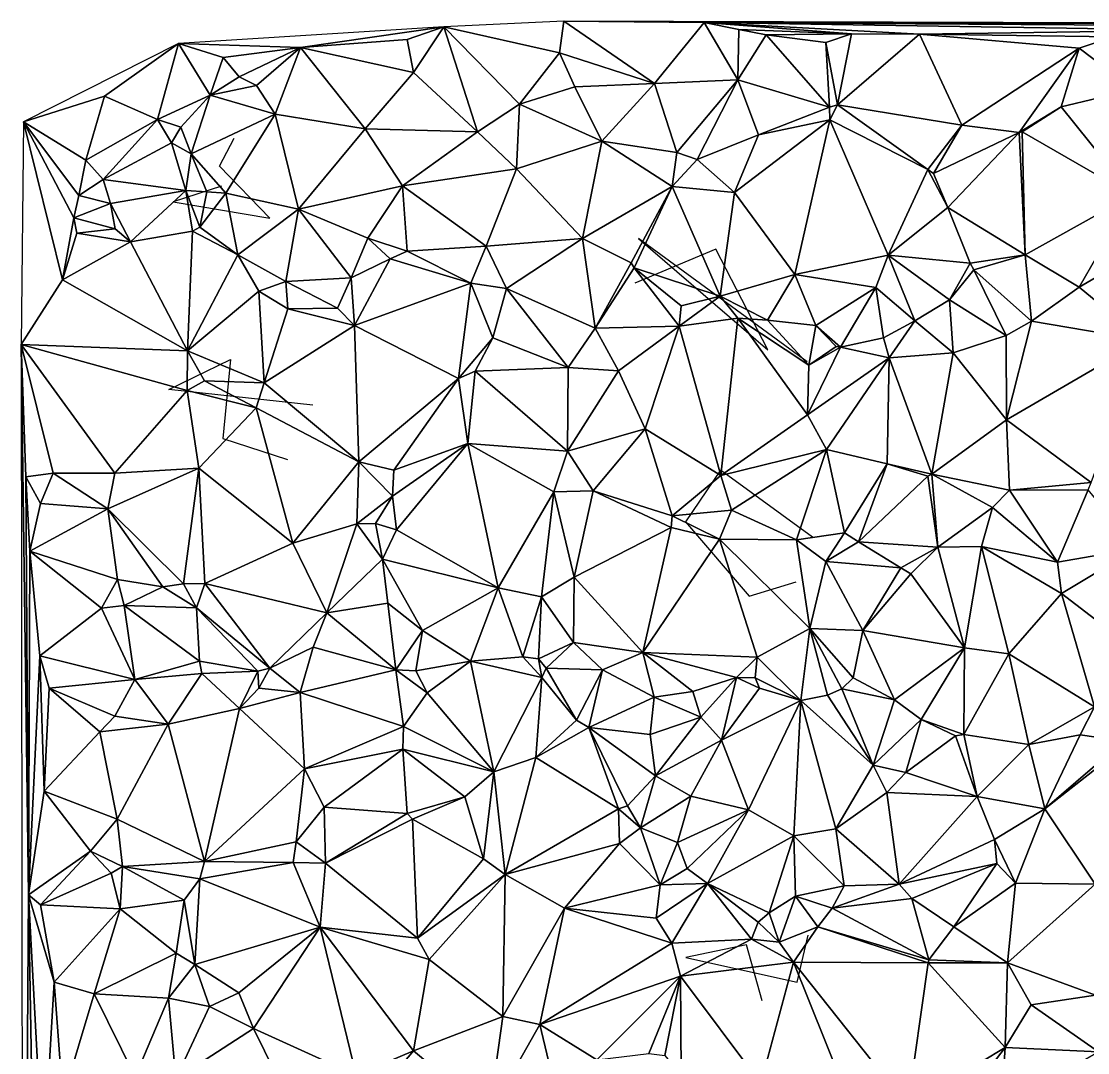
# Model space of a CAD drawing. Header units: metres. Extents: x -15.1 to 15.8, y -15 to 15.
# Drawn here: x -14.97 to -3.35, y 3.74 to 14.99 of the extents above; entities that cross this region are included whole.
import ezdxf

# ---------------------------------------------------------------- set-up
doc = ezdxf.new("R2010")
doc.units = ezdxf.units.M
doc.layers.add('CRACKS', color=1, linetype='Continuous')
doc.layers.add('STREET_MESH', color=7, linetype='Continuous')

msp = doc.modelspace()

# ---------------------------------------------------------------- linework, layer by layer
at = {"layer": 'CRACKS'}
for points in [[(-12.79, 13.192, 0.1), (-13.318, 13.022, 0.1), (-12.263, 12.844, 0.1), (-12.813, 13.412, 0.1), (-12.652, 13.716, 0.1)], [(-6.405, 11.275, 0.1), (-8.246, 12.621, 0.1), (-6.837, 11.409, 0.1), (-7.402, 12.506, 0.1), (-8.286, 12.134, 0.1)], [(-11.796, 10.805, 0.1), (-13.365, 10.974, 0.1), (-12.694, 11.302, 0.1), (-12.777, 10.44, 0.1), (-12.072, 10.213, 0.1)], [(-6.35, 9.364, 0.1), (-7.35, 10.094, 0.1), (-7.733, 9.53, 0.1), (-7.038, 8.721, 0.1), (-6.527, 8.876, 0.1)], [(-6.899, 4.309, 0.1), (-7.067, 4.92, 0.1), (-7.729, 4.78, 0.1), (-6.514, 4.511, 0.1), (-6.395, 5.023, 0.1)]]:
    msp.add_polyline3d(points, dxfattribs=at)
at = {"layer": 'STREET_MESH'}
for points in [[(-11.93, 14.703), (-10.366, 14.931), (-13.26, 14.749)], [(-10.366, 14.931), (-11.93, 14.703), (-10.768, 14.79)], [(-10.366, 14.931), (-10.768, 14.79), (-10.7, 14.432)], [(-10, 13.785), (-10.366, 14.931), (-10.7, 14.432)], [(-10.366, 14.931), (-9.107, 14.645), (-9.06, 14.99)], [(-10.366, 14.931), (-9.544, 14.085), (-9.107, 14.645)], [(-10, 13.785), (-9.544, 14.085), (-10.366, 14.931)], [(-9.107, 14.645), (-8.072, 14.313), (-9.06, 14.99)], [(-9.06, 14.99), (-7.531, 14.976), (13.69, 14.923)], [(-9.06, 14.99), (-8.072, 14.313), (-7.531, 14.976)], [(-8.072, 14.313), (-7.163, 14.352), (-7.531, 14.976)], [(-7.531, 14.976), (2.265, 14.917), (13.69, 14.923)], [(-7.531, 14.976), (-7.163, 14.352), (-7.152, 14.901)], [(-7.531, 14.976), (-2.186, 14.894), (2.265, 14.917)], [(-5.181, 14.849), (-2.186, 14.894), (-7.531, 14.976)], [(-5.924, 14.855), (-7.531, 14.976), (-7.152, 14.901)], [(-5.924, 14.855), (-5.181, 14.849), (-7.531, 14.976)], [(-7.163, 14.352), (-6.853, 14.844), (-7.152, 14.901)], [(-6.853, 14.844), (-5.924, 14.855), (-7.152, 14.901)], [(-2.186, 14.894), (-5.181, 14.849), (-3.068, 14.821)], [(-10.768, 14.79), (-11.93, 14.703), (-10.7, 14.432)], [(-6.162, 14.052), (-6.853, 14.844), (-7.163, 14.352)], [(-5.924, 14.855), (-6.853, 14.844), (-6.204, 14.759)], [(-6.204, 14.759), (-6.853, 14.844), (-6.162, 14.052)], [(-5.924, 14.855), (-6.204, 14.759), (-6.077, 14.08)], [(-5.181, 14.849), (-5.924, 14.855), (-6.077, 14.08)], [(-5.181, 14.849), (-6.077, 14.08), (-4.72, 13.859)], [(-5.181, 14.849), (-3.44, 14.696), (-3.068, 14.821)], [(-3.44, 14.696), (-5.181, 14.849), (-4.72, 13.859)], [(-3.44, 14.696), (-2.847, 14.248), (-3.068, 14.821)], [(-14.95, 13.893), (-14.066, 14.175), (-13.26, 14.749)], [(-14.066, 14.175), (-13.489, 13.921), (-13.26, 14.749)], [(-13.489, 13.921), (-12.914, 14.186), (-13.26, 14.749)], [(-12.772, 14.595), (-11.93, 14.703), (-13.26, 14.749)], [(-12.914, 14.186), (-12.772, 14.595), (-13.26, 14.749)], [(-12.772, 14.595), (-12.599, 14.386), (-11.93, 14.703)], [(-12.599, 14.386), (-12.409, 14.291), (-11.93, 14.703)], [(-11.93, 14.703), (-12.409, 14.291), (-12.208, 13.978)], [(-11.224, 13.818), (-11.93, 14.703), (-12.208, 13.978)], [(-11.93, 14.703), (-11.224, 13.818), (-10.7, 14.432)], [(-6.204, 14.759), (-6.162, 14.052), (-6.077, 14.08)], [(-4.096, 13.776), (-3.44, 14.696), (-4.72, 13.859)], [(-3.44, 14.696), (-4.096, 13.776), (-3.637, 14.058)], [(-2.847, 14.248), (-3.44, 14.696), (-3.637, 14.058)], [(-12.599, 14.386), (-12.772, 14.595), (-12.914, 14.186)], [(-9.544, 14.085), (-8.938, 14.274), (-9.107, 14.645)], [(-8.938, 14.274), (-8.072, 14.313), (-9.107, 14.645)], [(-11.224, 13.818), (-10, 13.785), (-10.7, 14.432)], [(-12.409, 14.291), (-12.599, 14.386), (-12.914, 14.186)], [(-8.072, 14.313), (-8.938, 14.274), (-8.646, 13.684)], [(-7.826, 13.56), (-8.072, 14.313), (-8.646, 13.684)], [(-8.072, 14.313), (-7.826, 13.56), (-7.163, 14.352)], [(-7.826, 13.56), (-7.607, 13.483), (-7.163, 14.352)], [(-7.607, 13.483), (-6.937, 13.751), (-7.163, 14.352)], [(-6.937, 13.751), (-6.162, 14.052), (-7.163, 14.352)], [(-13.236, 13.834), (-12.914, 14.186), (-13.489, 13.921)], [(-12.914, 14.186), (-13.236, 13.834), (-13.121, 13.545)], [(-12.208, 13.978), (-12.914, 14.186), (-13.121, 13.545)], [(-12.409, 14.291), (-12.914, 14.186), (-12.208, 13.978)], [(-8.938, 14.274), (-9.544, 14.085), (-8.646, 13.684)], [(-2.847, 14.248), (-3.637, 14.058), (-2.862, 13.094)], [(-14.27, 13.477), (-14.066, 14.175), (-14.95, 13.893)], [(-13.489, 13.921), (-14.066, 14.175), (-14.27, 13.477)], [(-9.544, 14.085), (-10, 13.785), (-9.576, 13.38)], [(-9.544, 14.085), (-9.576, 13.38), (-8.646, 13.684)], [(-6.077, 14.08), (-6.162, 14.052), (-6.16, 13.917)], [(-5.093, 13.374), (-6.077, 14.08), (-6.16, 13.917)], [(-6.077, 14.08), (-5.093, 13.374), (-4.72, 13.859)], [(-12.745, 13.117), (-12.208, 13.978), (-13.121, 13.545)], [(-12.745, 13.117), (-11.951, 12.942), (-12.208, 13.978)], [(-11.951, 12.942), (-11.224, 13.818), (-12.208, 13.978)], [(-6.162, 14.052), (-6.937, 13.751), (-6.16, 13.917)], [(-4.096, 13.776), (-4.063, 13.783), (-3.637, 14.058)], [(-3.637, 14.058), (-4.063, 13.783), (-2.862, 13.094)], [(-14.526, 12.171), (-14.95, 13.893), (-14.974, 11.464)], [(-14.345, 13.089), (-14.27, 13.477), (-14.95, 13.893)], [(-14.4, 12.847), (-14.345, 13.089), (-14.95, 13.893)], [(-14.526, 12.171), (-14.4, 12.847), (-14.95, 13.893)], [(-14.081, 13.265), (-13.489, 13.921), (-14.27, 13.477)], [(-14.081, 13.265), (-13.337, 13.665), (-13.489, 13.921)], [(-13.337, 13.665), (-13.236, 13.834), (-13.489, 13.921)], [(-13.236, 13.834), (-13.337, 13.665), (-13.121, 13.545)], [(-6.54, 12.228), (-6.16, 13.917), (-7.199, 13.123)], [(-6.16, 13.917), (-6.937, 13.751), (-7.199, 13.123)], [(-6.54, 12.228), (-5.525, 12.438), (-6.16, 13.917)], [(-5.525, 12.438), (-5.093, 13.374), (-6.16, 13.917)], [(-5.093, 13.374), (-5.031, 13.33), (-4.72, 13.859)], [(-5.031, 13.33), (-4.096, 13.776), (-4.72, 13.859)], [(-11.951, 12.942), (-10.818, 13.197), (-11.224, 13.818)], [(-10.818, 13.197), (-10, 13.785), (-11.224, 13.818)], [(-10, 13.785), (-10.818, 13.197), (-9.576, 13.38)], [(-6.937, 13.751), (-7.607, 13.483), (-7.199, 13.123)], [(-4.875, 12.961), (-4.096, 13.776), (-5.031, 13.33)], [(-4.875, 12.961), (-4.031, 12.443), (-4.096, 13.776)], [(-4.096, 13.776), (-4.031, 12.443), (-4.063, 13.783)], [(-4.063, 13.783), (-4.031, 12.443), (-2.862, 13.094)], [(-13.337, 13.665), (-14.081, 13.265), (-13.18, 13.145)], [(-13.337, 13.665), (-13.18, 13.145), (-13.121, 13.545)], [(-9.576, 13.38), (-8.857, 12.621), (-8.646, 13.684)], [(-8.857, 12.621), (-7.88, 13.188), (-8.646, 13.684)], [(-7.88, 13.188), (-7.826, 13.56), (-8.646, 13.684)], [(-13.18, 13.145), (-12.952, 13.13), (-13.121, 13.545)], [(-12.952, 13.13), (-12.745, 13.117), (-13.121, 13.545)], [(-7.607, 13.483), (-7.826, 13.56), (-7.88, 13.188)], [(-14.345, 13.089), (-14.081, 13.265), (-14.27, 13.477)], [(-10.818, 13.197), (-9.907, 12.537), (-9.576, 13.38)], [(-9.907, 12.537), (-8.857, 12.621), (-9.576, 13.38)], [(-7.607, 13.483), (-7.88, 13.188), (-7.199, 13.123)], [(-5.525, 12.438), (-4.875, 12.961), (-5.093, 13.374)], [(-5.093, 13.374), (-4.875, 12.961), (-5.031, 13.33)], [(-14.081, 13.265), (-14.345, 13.089), (-14, 13.002)], [(-13.18, 13.145), (-14.081, 13.265), (-14, 13.002)], [(-13.18, 13.145), (-14, 13.002), (-13.783, 12.585)], [(-13.106, 12.702), (-13.18, 13.145), (-13.783, 12.585)], [(-13.106, 12.702), (-13.027, 12.746), (-13.18, 13.145)], [(-13.027, 12.746), (-12.952, 13.13), (-13.18, 13.145)], [(-10.818, 13.197), (-11.951, 12.942), (-11.197, 12.625)], [(-10.768, 12.485), (-10.818, 13.197), (-11.197, 12.625)], [(-10.818, 13.197), (-10.768, 12.485), (-9.907, 12.537)], [(-8.857, 12.621), (-8.325, 12.355), (-7.88, 13.188)], [(-8.325, 12.355), (-8.292, 12.303), (-7.88, 13.188)], [(-8.292, 12.303), (-7.357, 11.994), (-7.88, 13.188)], [(-7.88, 13.188), (-7.357, 11.994), (-7.199, 13.123)], [(-14.345, 13.089), (-14.4, 12.847), (-14, 13.002)], [(-12.952, 13.13), (-13.027, 12.746), (-12.745, 13.117)], [(-12.745, 13.117), (-13.027, 12.746), (-12.613, 12.444)], [(-11.951, 12.942), (-12.745, 13.117), (-12.613, 12.444)], [(-7.357, 11.994), (-6.54, 12.228), (-7.199, 13.123)], [(-4.031, 12.443), (-3.441, 12.089), (-2.862, 13.094)], [(-3.441, 12.089), (-2.673, 12.537), (-2.862, 13.094)], [(-14.4, 12.847), (-13.951, 12.728), (-14, 13.002)], [(-14, 13.002), (-13.951, 12.728), (-13.783, 12.585)], [(-12.09, 12.154), (-11.951, 12.942), (-12.613, 12.444)], [(-11.377, 12.193), (-11.951, 12.942), (-12.09, 12.154)], [(-11.951, 12.942), (-11.377, 12.193), (-11.197, 12.625)], [(-4.875, 12.961), (-5.525, 12.438), (-4.631, 12.353)], [(-4.031, 12.443), (-4.875, 12.961), (-4.631, 12.353)], [(-14.4, 12.847), (-14.526, 12.171), (-14.367, 12.678)], [(-13.951, 12.728), (-14.4, 12.847), (-14.367, 12.678)], [(-14.367, 12.678), (-14.526, 12.171), (-13.783, 12.585)], [(-13.951, 12.728), (-14.367, 12.678), (-13.783, 12.585)], [(-13.163, 11.395), (-13.106, 12.702), (-13.783, 12.585)], [(-12.613, 12.444), (-13.106, 12.702), (-13.163, 11.395)], [(-13.027, 12.746), (-13.106, 12.702), (-12.613, 12.444)], [(-14.526, 12.171), (-13.163, 11.395), (-13.783, 12.585)], [(-11.377, 12.193), (-10.953, 12.401), (-11.197, 12.625)], [(-10.953, 12.401), (-10.768, 12.485), (-11.197, 12.625)], [(-8.857, 12.621), (-9.907, 12.537), (-9.683, 12.078)], [(-8.857, 12.621), (-9.683, 12.078), (-8.718, 11.644)], [(-8.325, 12.355), (-8.857, 12.621), (-8.718, 11.644)], [(-12.386, 12.047), (-12.613, 12.444), (-13.163, 11.395)], [(-12.386, 12.047), (-12.09, 12.154), (-12.613, 12.444)], [(-10.768, 12.485), (-10.953, 12.401), (-10.075, 12.134)], [(-9.907, 12.537), (-10.768, 12.485), (-10.075, 12.134)], [(-9.683, 12.078), (-9.907, 12.537), (-10.075, 12.134)], [(-4.589, 12.28), (-4.031, 12.443), (-4.631, 12.353)], [(-4.031, 12.443), (-4.589, 12.28), (-3.962, 11.721)], [(-4.031, 12.443), (-3.962, 11.721), (-3.441, 12.089)], [(-2.74, 11.513), (-2.673, 12.537), (-3.441, 12.089)], [(-10.953, 12.401), (-11.377, 12.193), (-11.343, 11.674)], [(-10.953, 12.401), (-11.343, 11.674), (-10.075, 12.134)], [(-8.292, 12.303), (-8.325, 12.355), (-8.718, 11.644)], [(-5.525, 12.438), (-6.54, 12.228), (-5.659, 12.086)], [(-5.234, 11.724), (-5.525, 12.438), (-5.659, 12.086)], [(-5.525, 12.438), (-4.854, 11.953), (-4.631, 12.353)], [(-4.854, 11.953), (-5.525, 12.438), (-5.234, 11.724)], [(-4.854, 11.953), (-4.589, 12.28), (-4.631, 12.353)], [(-7.802, 11.667), (-8.292, 12.303), (-8.718, 11.644)], [(-8.292, 12.303), (-7.802, 11.667), (-7.781, 11.887)], [(-7.357, 11.994), (-8.292, 12.303), (-7.781, 11.887)], [(-7.357, 11.994), (-6.839, 11.73), (-6.54, 12.228)], [(-6.839, 11.73), (-6.312, 11.674), (-6.54, 12.228)], [(-6.54, 12.228), (-6.312, 11.674), (-5.659, 12.086)], [(-4.589, 12.28), (-4.854, 11.953), (-4.238, 11.563)], [(-4.589, 12.28), (-4.238, 11.563), (-3.962, 11.721)], [(-13.163, 11.395), (-14.526, 12.171), (-14.974, 11.464)], [(-12.069, 11.854), (-12.09, 12.154), (-12.386, 12.047)], [(-11.526, 11.861), (-11.377, 12.193), (-12.09, 12.154)], [(-12.069, 11.854), (-11.526, 11.861), (-12.09, 12.154)], [(-11.377, 12.193), (-11.526, 11.861), (-11.343, 11.674)], [(-11.343, 11.674), (-10.209, 11.094), (-10.075, 12.134)], [(-10.209, 11.094), (-9.833, 11.54), (-10.075, 12.134)], [(-9.833, 11.54), (-9.683, 12.078), (-10.075, 12.134)], [(-12.386, 12.047), (-13.163, 11.395), (-12.326, 11.049)], [(-12.069, 11.854), (-12.386, 12.047), (-12.326, 11.049)], [(-9.013, 11.213), (-9.683, 12.078), (-9.833, 11.54)], [(-9.683, 12.078), (-9.013, 11.213), (-8.718, 11.644)], [(-7.802, 11.667), (-7.357, 11.994), (-7.781, 11.887)], [(-7.161, 11.753), (-7.357, 11.994), (-7.802, 11.667)], [(-6.839, 11.73), (-7.357, 11.994), (-7.161, 11.753)], [(-6.312, 11.674), (-6.043, 11.436), (-5.659, 12.086)], [(-6.043, 11.436), (-5.573, 11.537), (-5.659, 12.086)], [(-5.573, 11.537), (-5.234, 11.724), (-5.659, 12.086)], [(-3.962, 11.721), (-2.74, 11.513), (-3.441, 12.089)], [(-11.526, 11.861), (-12.069, 11.854), (-11.343, 11.674)], [(-4.854, 11.953), (-5.234, 11.724), (-4.816, 11.373)], [(-4.238, 11.563), (-4.854, 11.953), (-4.816, 11.373)], [(-11.343, 11.674), (-12.069, 11.854), (-12.326, 11.049)], [(-7.161, 11.753), (-7.802, 11.667), (-7.349, 10.038)], [(-7.161, 11.753), (-7.349, 10.038), (-6.402, 10.699)], [(-6.389, 11.24), (-7.161, 11.753), (-6.402, 10.699)], [(-6.839, 11.73), (-7.161, 11.753), (-6.389, 11.24)], [(-11.295, 10.187), (-11.343, 11.674), (-12.326, 11.049)], [(-10.209, 11.094), (-11.343, 11.674), (-11.295, 10.187)], [(-9.013, 11.213), (-8.462, 11.177), (-8.718, 11.644)], [(-8.462, 11.177), (-7.802, 11.667), (-8.718, 11.644)], [(-7.802, 11.667), (-8.462, 11.177), (-8.173, 10.545)], [(-7.349, 10.038), (-7.802, 11.667), (-8.173, 10.545)], [(-6.312, 11.674), (-6.839, 11.73), (-6.389, 11.24)], [(-6.091, 11.443), (-6.312, 11.674), (-6.389, 11.24)], [(-6.091, 11.443), (-6.043, 11.436), (-6.312, 11.674)], [(-5.234, 11.724), (-5.573, 11.537), (-5.511, 11.321)], [(-5.234, 11.724), (-5.511, 11.321), (-4.816, 11.373)], [(-3.962, 11.721), (-4.238, 11.563), (-4.235, 10.645)], [(-2.74, 11.513), (-3.962, 11.721), (-4.235, 10.645)], [(-10.209, 11.094), (-10.026, 11.176), (-9.833, 11.54)], [(-10.026, 11.176), (-9.013, 11.213), (-9.833, 11.54)], [(-5.573, 11.537), (-6.043, 11.436), (-5.511, 11.321)], [(-4.235, 10.645), (-4.238, 11.563), (-4.816, 11.373)], [(-2.74, 11.513), (-4.235, 10.645), (-3.31, 9.959)], [(-14.957, -3.403), (-14.894, 5.465), (-14.974, 11.464)], [(-14.923, 10.023), (-14.625, 10.064), (-14.974, 11.464)], [(-14.894, 5.465), (-14.923, 10.023), (-14.974, 11.464)], [(-14.625, 10.064), (-13.954, 10.064), (-14.974, 11.464)], [(-13.954, 10.064), (-13.167, 10.963), (-14.974, 11.464)], [(-13.167, 10.963), (-13.163, 11.395), (-14.974, 11.464)], [(-13.167, 10.963), (-12.976, 11.068), (-13.163, 11.395)], [(-13.163, 11.395), (-12.976, 11.068), (-12.326, 11.049)], [(-5.511, 11.321), (-6.043, 11.436), (-6.402, 10.699)], [(-6.043, 11.436), (-6.389, 11.24), (-6.402, 10.699)], [(-6.043, 11.436), (-6.091, 11.443), (-6.389, 11.24)], [(-6.197, 10.32), (-5.511, 11.321), (-6.402, 10.699)], [(-5.511, 11.321), (-6.197, 10.32), (-5.534, 10.165)], [(-5.049, 10.052), (-5.511, 11.321), (-5.534, 10.165)], [(-5.511, 11.321), (-5.049, 10.052), (-4.816, 11.373)], [(-5.049, 10.052), (-4.235, 10.645), (-4.816, 11.373)], [(-10.026, 11.176), (-10.209, 11.094), (-10.107, 10.387)], [(-9.02, 10.301), (-10.026, 11.176), (-10.107, 10.387)], [(-9.013, 11.213), (-10.026, 11.176), (-9.02, 10.301)], [(-8.462, 11.177), (-9.013, 11.213), (-9.02, 10.301)], [(-8.173, 10.545), (-8.462, 11.177), (-9.02, 10.301)], [(-12.413, 10.775), (-12.976, 11.068), (-13.167, 10.963)], [(-12.976, 11.068), (-12.413, 10.775), (-12.326, 11.049)], [(-12.413, 10.775), (-11.295, 10.187), (-12.326, 11.049)], [(-10.912, 10.095), (-10.209, 11.094), (-11.295, 10.187)], [(-10.209, 11.094), (-10.912, 10.095), (-10.107, 10.387)], [(-13.167, 10.963), (-13.954, 10.064), (-13.039, 10.116)], [(-12.413, 10.775), (-13.167, 10.963), (-13.039, 10.116)], [(-12.013, 9.298), (-12.413, 10.775), (-13.039, 10.116)], [(-12.413, 10.775), (-12.013, 9.298), (-11.295, 10.187)], [(-7.349, 10.038), (-6.197, 10.32), (-6.402, 10.699)], [(-5.049, 10.052), (-4.2, 9.876), (-4.235, 10.645)], [(-4.235, 10.645), (-4.2, 9.876), (-3.31, 9.959)], [(-8.741, 9.87), (-8.173, 10.545), (-9.02, 10.301)], [(-8.173, 10.545), (-8.741, 9.87), (-7.878, 9.596)], [(-7.349, 10.038), (-8.173, 10.545), (-7.878, 9.596)], [(-10.912, 10.095), (-10.929, 9.811), (-10.107, 10.387)], [(-10.929, 9.811), (-10.885, 9.444), (-10.107, 10.387)], [(-10.885, 9.444), (-9.775, 8.811), (-10.107, 10.387)], [(-9.167, 9.859), (-9.02, 10.301), (-10.107, 10.387)], [(-9.775, 8.811), (-9.167, 9.859), (-10.107, 10.387)], [(-9.167, 9.859), (-8.741, 9.87), (-9.02, 10.301)], [(-6.197, 10.32), (-7.349, 10.038), (-7.231, 9.66)], [(-6.523, 9.336), (-6.197, 10.32), (-7.231, 9.66)], [(-6.197, 10.32), (-6.523, 9.336), (-6, 9.412)], [(-5.534, 10.165), (-6.197, 10.32), (-6, 9.412)], [(-13.954, 10.064), (-14.029, 9.675), (-13.039, 10.116)], [(-14.029, 9.675), (-13.204, 8.857), (-13.039, 10.116)], [(-13.039, 10.116), (-13.204, 8.857), (-12.975, 8.858)], [(-12.013, 9.298), (-13.039, 10.116), (-12.975, 8.858)], [(-12.013, 9.298), (-11.317, 9.509), (-11.295, 10.187)], [(-11.317, 9.509), (-10.929, 9.811), (-11.295, 10.187)], [(-10.929, 9.811), (-10.912, 10.095), (-11.295, 10.187)], [(-5.846, 9.312), (-5.534, 10.165), (-6, 9.412)], [(-5.09, 10.03), (-5.534, 10.165), (-5.846, 9.312)], [(-5.09, 10.03), (-5.049, 10.052), (-5.534, 10.165)], [(-14.923, 10.023), (-14.765, 9.732), (-14.625, 10.064)], [(-14.881, 9.212), (-14.923, 10.023), (-14.894, 5.465)], [(-14.881, 9.212), (-14.765, 9.732), (-14.923, 10.023)], [(-14.765, 9.732), (-14.029, 9.675), (-14.625, 10.064)], [(-14.029, 9.675), (-13.954, 10.064), (-14.625, 10.064)], [(-7.231, 9.66), (-7.349, 10.038), (-7.878, 9.596)], [(-4.983, 9.256), (-5.09, 10.03), (-5.846, 9.312)], [(-5.09, 10.03), (-4.983, 9.256), (-5.049, 10.052)], [(-4.385, 9.688), (-4.2, 9.876), (-5.049, 10.052)], [(-4.983, 9.256), (-4.385, 9.688), (-5.049, 10.052)], [(-4.2, 9.876), (-3.342, 9.879), (-3.31, 9.959)], [(-11.317, 9.509), (-11.112, 9.513), (-10.929, 9.811)], [(-11.112, 9.513), (-10.885, 9.444), (-10.929, 9.811)], [(-9.304, 8.714), (-9.167, 9.859), (-9.775, 8.811)], [(-9.167, 9.859), (-9.304, 8.714), (-8.946, 8.927)], [(-8.741, 9.87), (-9.167, 9.859), (-8.946, 8.927)], [(-7.89, 9.468), (-8.741, 9.87), (-8.946, 8.927)], [(-8.741, 9.87), (-7.89, 9.468), (-7.878, 9.596)], [(-4.2, 9.876), (-4.385, 9.688), (-3.677, 9.09)], [(-3.342, 9.879), (-4.2, 9.876), (-3.677, 9.09)], [(-3.342, 9.879), (-3.677, 9.09), (-2.817, 9.241)], [(-14.029, 9.675), (-14.765, 9.732), (-14.881, 9.212)], [(-13.924, 8.901), (-14.029, 9.675), (-14.881, 9.212)], [(-13.924, 8.901), (-13.43, 8.824), (-14.029, 9.675)], [(-13.43, 8.824), (-13.204, 8.857), (-14.029, 9.675)], [(-7.364, 9.341), (-7.231, 9.66), (-7.878, 9.596)], [(-7.364, 9.341), (-6.523, 9.336), (-7.231, 9.66)], [(-4.507, 9.262), (-4.385, 9.688), (-4.983, 9.256)], [(-4.385, 9.688), (-4.507, 9.262), (-3.677, 9.09)], [(-7.89, 9.468), (-7.364, 9.341), (-7.878, 9.596)], [(-11.642, 8.54), (-11.317, 9.509), (-12.013, 9.298)], [(-11.317, 9.509), (-11.642, 8.54), (-11.036, 9.123)], [(-11.112, 9.513), (-11.317, 9.509), (-11.036, 9.123)], [(-10.885, 9.444), (-11.112, 9.513), (-11.036, 9.123)], [(-9.775, 8.811), (-10.885, 9.444), (-11.036, 9.123)], [(-8.2, 8.106), (-7.89, 9.468), (-8.946, 8.927)], [(-8.2, 8.106), (-7.364, 9.341), (-7.89, 9.468)], [(-8.2, 8.106), (-6.953, 8.057), (-7.364, 9.341)], [(-6.953, 8.057), (-6.379, 8.368), (-7.364, 9.341)], [(-6.379, 8.368), (-6.523, 9.336), (-7.364, 9.341)], [(-6.523, 9.336), (-6.203, 9.1), (-6, 9.412)], [(-6.203, 9.1), (-6.523, 9.336), (-6.379, 8.368)], [(-6.203, 9.1), (-5.846, 9.312), (-6, 9.412)], [(-6.203, 9.1), (-5.387, 9.031), (-5.846, 9.312)], [(-5.387, 9.031), (-4.983, 9.256), (-5.846, 9.312)], [(-14.772, 8.07), (-14.881, 9.212), (-14.894, 5.465)], [(-14.772, 8.07), (-14.098, 8.591), (-14.881, 9.212)], [(-14.098, 8.591), (-13.924, 8.901), (-14.881, 9.212)], [(-11.642, 8.54), (-12.013, 9.298), (-12.975, 8.858)], [(-4.983, 9.256), (-5.387, 9.031), (-5.278, 8.966)], [(-4.69, 8.157), (-4.983, 9.256), (-5.278, 8.966)], [(-4.507, 9.262), (-4.983, 9.256), (-4.69, 8.157)], [(-4.507, 9.262), (-4.69, 8.157), (-4.208, 8.093)], [(-3.677, 9.09), (-4.507, 9.262), (-3.633, 8.749)], [(-4.507, 9.262), (-4.208, 8.093), (-3.633, 8.749)], [(-2.817, 9.241), (-3.677, 9.09), (-3.633, 8.749)], [(-2.899, 8.188), (-2.817, 9.241), (-3.633, 8.749)], [(-11.642, 8.54), (-10.979, 8.644), (-11.036, 9.123)], [(-10.602, 8.348), (-9.775, 8.811), (-11.036, 9.123)], [(-10.979, 8.644), (-10.602, 8.348), (-11.036, 9.123)], [(-6.203, 9.1), (-6.379, 8.368), (-5.799, 8.345)], [(-5.387, 9.031), (-6.203, 9.1), (-5.799, 8.345)], [(-5.387, 9.031), (-5.799, 8.345), (-5.278, 8.966)], [(-5.799, 8.345), (-4.69, 8.157), (-5.278, 8.966)], [(-13.854, 8.618), (-13.924, 8.901), (-14.098, 8.591)], [(-13.854, 8.618), (-13.43, 8.824), (-13.924, 8.901)], [(-13.204, 8.857), (-13.43, 8.824), (-13.064, 8.595)], [(-13.204, 8.857), (-13.064, 8.595), (-12.975, 8.858)], [(-13.064, 8.595), (-12.263, 7.937), (-12.975, 8.858)], [(-12.263, 7.937), (-11.642, 8.54), (-12.975, 8.858)], [(-9.304, 8.714), (-8.953, 8.215), (-8.946, 8.927)], [(-8.953, 8.215), (-8.2, 8.106), (-8.946, 8.927)], [(-13.43, 8.824), (-13.854, 8.618), (-13.064, 8.595)], [(-10.602, 8.348), (-10.076, 8.013), (-9.775, 8.811)], [(-9.775, 8.811), (-10.076, 8.013), (-9.508, 8.059)], [(-9.304, 8.714), (-9.775, 8.811), (-9.508, 8.059)], [(-4.208, 8.093), (-3.274, 7.513), (-3.633, 8.749)], [(-3.274, 7.513), (-2.899, 8.188), (-3.633, 8.749)], [(-13.854, 8.618), (-14.098, 8.591), (-13.735, 7.812)], [(-13.854, 8.618), (-13.031, 8.013), (-13.064, 8.595)], [(-13.031, 8.013), (-13.854, 8.618), (-13.735, 7.812)], [(-10.979, 8.644), (-11.642, 8.54), (-10.89, 7.918)], [(-10.602, 8.348), (-10.979, 8.644), (-10.89, 7.918)], [(-9.334, 8.038), (-9.304, 8.714), (-9.508, 8.059)], [(-8.953, 8.215), (-9.304, 8.714), (-9.334, 8.038)], [(-13.735, 7.812), (-14.098, 8.591), (-14.772, 8.07)], [(-13.031, 8.013), (-12.394, 7.904), (-13.064, 8.595)], [(-12.394, 7.904), (-12.263, 7.937), (-13.064, 8.595)], [(-11.642, 8.54), (-12.263, 7.937), (-11.793, 8.163)], [(-11.642, 8.54), (-11.793, 8.163), (-10.89, 7.918)], [(-10.672, 7.906), (-10.602, 8.348), (-10.89, 7.918)], [(-10.672, 7.906), (-10.076, 8.013), (-10.602, 8.348)], [(-6.476, 7.584), (-6.379, 8.368), (-6.953, 8.057)], [(-6.476, 7.584), (-6.184, 7.64), (-6.379, 8.368)], [(-6.379, 8.368), (-5.906, 7.831), (-5.799, 8.345)], [(-6.379, 8.368), (-6.03, 7.712), (-5.906, 7.831)], [(-6.184, 7.64), (-6.03, 7.712), (-6.379, 8.368)], [(-5.799, 8.345), (-5.906, 7.831), (-5.454, 7.592)], [(-4.69, 8.157), (-5.799, 8.345), (-5.454, 7.592)], [(-12.263, 7.937), (-11.933, 7.671), (-11.793, 8.163)], [(-11.793, 8.163), (-11.933, 7.671), (-10.89, 7.918)], [(-9.251, 7.935), (-8.953, 8.215), (-9.334, 8.038)], [(-9.251, 7.935), (-8.638, 7.918), (-8.953, 8.215)], [(-8.953, 8.215), (-8.638, 7.918), (-8.2, 8.106)], [(-5.164, 7.376), (-4.69, 8.157), (-5.454, 7.592)], [(-4.69, 8.157), (-5.164, 7.376), (-4.7, 7.214)], [(-4.69, 8.157), (-4.7, 7.214), (-4.208, 8.093)], [(-14.725, 6.594), (-14.772, 8.07), (-14.894, 5.465)], [(-13.735, 7.812), (-14.772, 8.07), (-14.669, 7.717)], [(-14.772, 8.07), (-14.725, 6.594), (-14.669, 7.717)], [(-9.508, 8.059), (-10.076, 8.013), (-9.299, 7.834)], [(-9.334, 8.038), (-9.508, 8.059), (-9.299, 7.834)], [(-9.251, 7.935), (-9.334, 8.038), (-9.299, 7.834)], [(-8.638, 7.918), (-8.075, 7.621), (-8.2, 8.106)], [(-8.2, 8.106), (-8.075, 7.621), (-7.654, 7.682)], [(-7.176, 7.833), (-8.2, 8.106), (-7.654, 7.682)], [(-7.176, 7.833), (-6.953, 8.057), (-8.2, 8.106)], [(-7.176, 7.833), (-6.972, 7.83), (-6.953, 8.057)], [(-6.972, 7.83), (-6.476, 7.584), (-6.953, 8.057)], [(-4.7, 7.214), (-3.989, 7.103), (-4.208, 8.093)], [(-3.989, 7.103), (-3.274, 7.513), (-4.208, 8.093)], [(-13.007, 7.878), (-13.031, 8.013), (-13.735, 7.812)], [(-13.031, 8.013), (-13.007, 7.878), (-12.394, 7.904)], [(-12.263, 7.937), (-12.394, 7.904), (-12.383, 7.719)], [(-11.933, 7.671), (-12.263, 7.937), (-12.383, 7.719)], [(-11.933, 7.671), (-10.809, 7.301), (-10.89, 7.918)], [(-10.549, 7.665), (-10.672, 7.906), (-10.89, 7.918)], [(-10.809, 7.301), (-10.549, 7.665), (-10.89, 7.918)], [(-10.076, 8.013), (-10.672, 7.906), (-10.549, 7.665)], [(-9.824, 6.805), (-10.076, 8.013), (-10.549, 7.665)], [(-10.076, 8.013), (-9.824, 6.805), (-9.299, 7.834)], [(-8.922, 7.368), (-9.251, 7.935), (-9.299, 7.834)], [(-8.922, 7.368), (-8.638, 7.918), (-9.251, 7.935)], [(-8.638, 7.918), (-8.922, 7.368), (-8.786, 7.29)], [(-8.075, 7.621), (-8.638, 7.918), (-8.786, 7.29)], [(-13.953, 7.414), (-13.735, 7.812), (-14.669, 7.717)], [(-13.953, 7.414), (-13.372, 7.325), (-13.735, 7.812)], [(-13.372, 7.325), (-13.007, 7.878), (-13.735, 7.812)], [(-12.595, 7.497), (-13.007, 7.878), (-13.372, 7.325)], [(-13.007, 7.878), (-12.595, 7.497), (-12.394, 7.904)], [(-12.394, 7.904), (-12.595, 7.497), (-12.383, 7.719)], [(-9.824, 6.805), (-9.364, 6.963), (-9.299, 7.834)], [(-9.364, 6.963), (-8.922, 7.368), (-9.299, 7.834)], [(-7.566, 7.401), (-7.176, 7.833), (-7.654, 7.682)], [(-7.176, 7.833), (-7.566, 7.401), (-7.341, 7.152)], [(-6.928, 7.718), (-7.176, 7.833), (-7.341, 7.152)], [(-6.972, 7.83), (-7.176, 7.833), (-6.928, 7.718)], [(-6.972, 7.83), (-6.928, 7.718), (-6.476, 7.584)], [(-5.906, 7.831), (-6.03, 7.712), (-5.454, 7.592)], [(-14.725, 6.594), (-14.118, 7.241), (-14.669, 7.717)], [(-14.118, 7.241), (-13.953, 7.414), (-14.669, 7.717)], [(-12.595, 7.497), (-11.933, 7.671), (-12.383, 7.719)], [(-8.075, 7.621), (-7.566, 7.401), (-7.654, 7.682)], [(-6.928, 7.718), (-7.341, 7.152), (-6.476, 7.584)], [(-6.03, 7.712), (-6.184, 7.64), (-5.687, 6.877)], [(-6.03, 7.712), (-5.687, 6.877), (-5.454, 7.592)], [(-11.933, 7.671), (-12.595, 7.497), (-11.886, 6.837)], [(-10.809, 7.301), (-11.933, 7.671), (-11.886, 6.837)], [(-10.809, 7.301), (-9.824, 6.805), (-10.549, 7.665)], [(-8.119, 7.211), (-8.075, 7.621), (-8.786, 7.29)], [(-8.119, 7.211), (-7.566, 7.401), (-8.075, 7.621)], [(-6.476, 7.584), (-7.341, 7.152), (-7.045, 6.391)], [(-6.476, 7.584), (-7.045, 6.391), (-6.552, 6.107)], [(-6.476, 7.584), (-6.552, 6.107), (-6.093, 6.185)], [(-6.184, 7.64), (-6.476, 7.584), (-5.687, 6.877)], [(-5.687, 6.877), (-6.476, 7.584), (-6.093, 6.185)], [(-5.687, 6.877), (-5.164, 7.376), (-5.454, 7.592)], [(-12.977, 5.828), (-12.595, 7.497), (-13.372, 7.325)], [(-12.595, 7.497), (-12.977, 5.828), (-11.886, 6.837)], [(-3.274, 7.513), (-3.989, 7.103), (-3.431, 7.208)], [(-2.957, 7.141), (-3.274, 7.513), (-3.431, 7.208)], [(-13.372, 7.325), (-13.953, 7.414), (-14.118, 7.241)], [(-13.372, 7.325), (-14.118, 7.241), (-13.929, 6.289)], [(-12.977, 5.828), (-13.372, 7.325), (-13.929, 6.289)], [(-8.786, 7.29), (-8.922, 7.368), (-9.364, 6.963)], [(-8.119, 7.211), (-8.061, 6.762), (-7.566, 7.401)], [(-7.566, 7.401), (-8.061, 6.762), (-7.341, 7.152)], [(-5.687, 6.877), (-5.331, 6.798), (-5.164, 7.376)], [(-5.164, 7.376), (-5.331, 6.798), (-4.79, 7.199)], [(-5.164, 7.376), (-4.79, 7.199), (-4.7, 7.214)], [(-14.118, 7.241), (-14.725, 6.594), (-13.929, 6.289)], [(-10.816, 7.054), (-10.809, 7.301), (-11.886, 6.837)], [(-10.809, 7.301), (-10.816, 7.054), (-9.824, 6.805)], [(-8.786, 7.29), (-9.364, 6.963), (-8.462, 6.403)], [(-8.365, 6.434), (-8.786, 7.29), (-8.462, 6.403)], [(-8.365, 6.434), (-8.061, 6.762), (-8.786, 7.29)], [(-8.061, 6.762), (-8.119, 7.211), (-8.786, 7.29)], [(-4.79, 7.199), (-4.555, 6.537), (-4.7, 7.214)], [(-4.555, 6.537), (-3.989, 7.103), (-4.7, 7.214)], [(-3.431, 7.208), (-3.989, 7.103), (-3.817, 6.402)], [(-2.957, 7.141), (-3.431, 7.208), (-3.817, 6.402)], [(-7.341, 7.152), (-8.061, 6.762), (-7.674, 6.541)], [(-7.341, 7.152), (-7.674, 6.541), (-7.045, 6.391)], [(-5.331, 6.798), (-4.555, 6.537), (-4.79, 7.199)], [(-3.989, 7.103), (-4.555, 6.537), (-3.817, 6.402)], [(-2.905, 7.118), (-2.957, 7.141), (-3.817, 6.402)], [(-3.267, 5.579), (-2.905, 7.118), (-3.817, 6.402)], [(-11.673, 6.421), (-10.816, 7.054), (-11.886, 6.837)], [(-11.673, 6.421), (-10.767, 6.35), (-10.816, 7.054)], [(-9.824, 6.805), (-10.816, 7.054), (-10.138, 6.531)], [(-10.816, 7.054), (-10.767, 6.35), (-10.138, 6.531)], [(-9.824, 6.805), (-9.698, 5.687), (-9.364, 6.963)], [(-9.364, 6.963), (-9.698, 5.687), (-8.462, 6.403)], [(-5.539, 6.58), (-5.687, 6.877), (-6.093, 6.185)], [(-5.331, 6.798), (-5.687, 6.877), (-5.539, 6.58)], [(-12.977, 5.828), (-11.976, 6.04), (-11.886, 6.837)], [(-11.976, 6.04), (-11.673, 6.421), (-11.886, 6.837)], [(-9.824, 6.805), (-10.138, 6.531), (-9.936, 5.858)], [(-9.698, 5.687), (-9.824, 6.805), (-9.936, 5.858)], [(-8.061, 6.762), (-8.365, 6.434), (-8.223, 6.194)], [(-7.674, 6.541), (-8.061, 6.762), (-8.223, 6.194)], [(-4.555, 6.537), (-5.331, 6.798), (-5.539, 6.58)], [(-14.218, 5.94), (-14.725, 6.594), (-14.894, 5.465)], [(-14.725, 6.594), (-14.218, 5.94), (-13.929, 6.289)], [(-10.767, 6.35), (-10.708, 6.289), (-10.138, 6.531)], [(-10.138, 6.531), (-10.708, 6.289), (-9.936, 5.858)], [(-7.674, 6.541), (-8.223, 6.194), (-7.822, 6.034)], [(-7.045, 6.391), (-7.674, 6.541), (-7.822, 6.034)], [(-5.403, 5.581), (-5.539, 6.58), (-6.093, 6.185)], [(-5.403, 5.581), (-4.555, 6.537), (-5.539, 6.58)], [(-4.363, 6.067), (-4.555, 6.537), (-5.403, 5.581)], [(-4.555, 6.537), (-4.363, 6.067), (-3.817, 6.402)], [(-11.673, 6.421), (-11.976, 6.04), (-11.656, 5.81)], [(-10.767, 6.35), (-11.673, 6.421), (-11.656, 5.81)], [(-9.698, 5.687), (-8.453, 6.023), (-8.462, 6.403)], [(-8.223, 6.194), (-8.365, 6.434), (-8.462, 6.403)], [(-8.453, 6.023), (-8.223, 6.194), (-8.462, 6.403)], [(-4.363, 6.067), (-4.137, 5.591), (-3.817, 6.402)], [(-4.137, 5.591), (-3.267, 5.579), (-3.817, 6.402)], [(-14.218, 5.94), (-13.87, 5.774), (-13.929, 6.289)], [(-13.87, 5.774), (-12.977, 5.828), (-13.929, 6.289)], [(-10.767, 6.35), (-11.656, 5.81), (-10.708, 6.289)], [(-10.708, 6.289), (-11.656, 5.81), (-10.653, 4.991)], [(-10.708, 6.289), (-10.653, 4.991), (-9.936, 5.858)], [(-7.715, 5.752), (-7.045, 6.391), (-7.822, 6.034)], [(-7.045, 6.391), (-7.715, 5.752), (-7.492, 5.588)], [(-6.552, 6.107), (-7.045, 6.391), (-7.492, 5.588)], [(-8.011, 5.574), (-8.223, 6.194), (-8.453, 6.023)], [(-8.223, 6.194), (-8.011, 5.574), (-7.822, 6.034)], [(-6.552, 6.107), (-6.004, 5.563), (-6.093, 6.185)], [(-6.004, 5.563), (-5.403, 5.581), (-6.093, 6.185)], [(-6.821, 5.268), (-6.552, 6.107), (-7.492, 5.588)], [(-6.821, 5.268), (-6.534, 5.451), (-6.552, 6.107)], [(-6.534, 5.451), (-6.004, 5.563), (-6.552, 6.107)], [(-4.338, 5.807), (-4.363, 6.067), (-5.403, 5.581)], [(-4.363, 6.067), (-4.338, 5.807), (-4.137, 5.591)], [(-14.764, 5.353), (-14.218, 5.94), (-14.894, 5.465)], [(-13.994, 5.699), (-14.218, 5.94), (-14.764, 5.353)], [(-13.994, 5.699), (-13.87, 5.774), (-14.218, 5.94)], [(-12.977, 5.828), (-12.012, 5.817), (-11.976, 6.04)], [(-11.976, 6.04), (-12.012, 5.817), (-11.656, 5.81)], [(-9.698, 5.687), (-9.054, 5.32), (-8.453, 6.023)], [(-9.054, 5.32), (-8.011, 5.574), (-8.453, 6.023)], [(-8.011, 5.574), (-7.715, 5.752), (-7.822, 6.034)], [(-12.977, 5.828), (-13.87, 5.774), (-13.029, 5.638)], [(-12.012, 5.817), (-12.977, 5.828), (-13.029, 5.638)], [(-12.012, 5.817), (-13.029, 5.638), (-11.716, 5.112)], [(-11.656, 5.81), (-12.012, 5.817), (-11.716, 5.112)], [(-10.653, 4.991), (-9.698, 5.687), (-9.936, 5.858)], [(-13.895, 5.31), (-13.994, 5.699), (-14.764, 5.353)], [(-13.87, 5.774), (-13.994, 5.699), (-13.895, 5.31)], [(-13.2, 5.406), (-13.87, 5.774), (-13.895, 5.31)], [(-13.87, 5.774), (-13.2, 5.406), (-13.029, 5.638)], [(-10.653, 4.991), (-11.656, 5.81), (-11.716, 5.112)], [(-7.715, 5.752), (-8.011, 5.574), (-7.492, 5.588)], [(-5.265, 5.425), (-4.338, 5.807), (-5.403, 5.581)], [(-4.338, 5.807), (-5.265, 5.425), (-4.808, 5.115)], [(-4.338, 5.807), (-4.808, 5.115), (-4.137, 5.591)], [(-13.2, 5.406), (-13.084, 4.704), (-13.029, 5.638)], [(-13.029, 5.638), (-13.084, 4.704), (-11.716, 5.112)], [(-9.698, 5.687), (-10.653, 4.991), (-10.527, 4.759)], [(-9.724, 4.137), (-9.698, 5.687), (-10.527, 4.759)], [(-9.054, 5.32), (-9.698, 5.687), (-9.724, 4.137)], [(-8.011, 5.574), (-8.052, 5.211), (-7.492, 5.588)], [(-8.052, 5.211), (-7.882, 4.937), (-7.492, 5.588)], [(-7.882, 4.937), (-7.012, 4.979), (-7.492, 5.588)], [(-6.941, 5.167), (-6.821, 5.268), (-7.492, 5.588)], [(-7.012, 4.979), (-6.941, 5.167), (-7.492, 5.588)], [(-5.403, 5.581), (-6.004, 5.563), (-6.136, 5.319)], [(-5.265, 5.425), (-5.403, 5.581), (-6.136, 5.319)], [(-4.808, 5.115), (-4.223, 4.724), (-4.137, 5.591)], [(-4.223, 4.724), (-3.267, 5.579), (-4.137, 5.591)], [(-14.816, 0.862), (-14.894, 5.465), (-14.957, -3.403)], [(-14.764, 5.353), (-14.894, 5.465), (-14.615, 4.513)], [(-14.816, 0.862), (-14.737, 2.472), (-14.894, 5.465)], [(-14.894, 5.465), (-14.737, 2.472), (-14.615, 4.513)], [(-8.052, 5.211), (-8.011, 5.574), (-9.054, 5.32)], [(-6.004, 5.563), (-6.534, 5.451), (-6.136, 5.319)], [(-3.267, 5.579), (-4.223, 4.724), (-3.263, 4.369)], [(-13.895, 5.31), (-14.764, 5.353), (-14.615, 4.513)], [(-13.2, 5.406), (-13.895, 5.31), (-13.286, 4.827)], [(-13.084, 4.704), (-13.2, 5.406), (-13.286, 4.827)], [(-6.713, 4.949), (-6.534, 5.451), (-6.821, 5.268)], [(-6.534, 5.451), (-6.713, 4.949), (-6.292, 5.114)], [(-6.534, 5.451), (-6.292, 5.114), (-6.136, 5.319)], [(-5.265, 5.425), (-6.136, 5.319), (-5.082, 4.755)], [(-4.808, 5.115), (-5.265, 5.425), (-5.082, 4.755)], [(-14.18, 4.385), (-13.895, 5.31), (-14.615, 4.513)], [(-13.286, 4.827), (-13.895, 5.31), (-14.18, 4.385)], [(-9.321, 4.048), (-9.054, 5.32), (-9.724, 4.137)], [(-7.882, 4.937), (-9.054, 5.32), (-9.321, 4.048)], [(-7.882, 4.937), (-8.052, 5.211), (-9.054, 5.32)], [(-6.941, 5.167), (-6.713, 4.949), (-6.821, 5.268)], [(-6.136, 5.319), (-6.292, 5.114), (-5.082, 4.755)], [(-7.012, 4.979), (-6.713, 4.949), (-6.941, 5.167)], [(-4.223, 4.724), (-4.808, 5.115), (-5.082, 4.755)], [(-13.084, 4.704), (-12.604, 4.394), (-11.716, 5.112)], [(-12.604, 4.394), (-12.442, 4.007), (-11.716, 5.112)], [(-12.442, 4.007), (-11.322, 3.498), (-11.716, 5.112)], [(-10.527, 4.759), (-10.653, 4.991), (-11.716, 5.112)], [(-10.698, 3.763), (-10.527, 4.759), (-11.716, 5.112)], [(-11.322, 3.498), (-10.698, 3.763), (-11.716, 5.112)], [(-6.292, 5.114), (-6.713, 4.949), (-6.556, 4.73)], [(-5.087, 4.723), (-6.292, 5.114), (-6.556, 4.73)], [(-6.292, 5.114), (-5.087, 4.723), (-5.082, 4.755)], [(-7.882, 4.937), (-9.321, 4.048), (-7.788, 4.577)], [(-7.012, 4.979), (-7.882, 4.937), (-7.788, 4.577)], [(-7.012, 4.979), (-7.788, 4.577), (-6.556, 4.73)], [(-6.713, 4.949), (-7.012, 4.979), (-6.556, 4.73)], [(-13.368, 4.336), (-13.286, 4.827), (-14.18, 4.385)], [(-13.084, 4.704), (-13.286, 4.827), (-13.368, 4.336)], [(-12.921, 4.247), (-13.084, 4.704), (-13.368, 4.336)], [(-12.604, 4.394), (-13.084, 4.704), (-12.921, 4.247)], [(-10.698, 3.763), (-9.724, 4.137), (-10.527, 4.759)], [(-7.788, 4.577), (-6.913, 3.408), (-6.556, 4.73)], [(-6.556, 4.73), (-6.913, 3.408), (-5.852, 2.973)], [(-5.308, 3.159), (-6.556, 4.73), (-5.852, 2.973)], [(-5.308, 3.159), (-5.087, 4.723), (-6.556, 4.73)], [(-5.087, 4.723), (-5.308, 3.159), (-4.249, 3.798)], [(-5.087, 4.723), (-4.223, 4.724), (-5.082, 4.755)], [(-4.223, 4.724), (-5.087, 4.723), (-4.249, 3.798)], [(-3.963, 4.265), (-4.223, 4.724), (-4.249, 3.798)], [(-4.223, 4.724), (-3.963, 4.265), (-3.263, 4.369)], [(-7.788, 4.577), (-9.321, 4.048), (-8.698, 3.663)], [(-8.132, 3.735), (-7.788, 4.577), (-8.698, 3.663)], [(-7.958, 3.712), (-7.788, 4.577), (-8.132, 3.735)], [(-7.958, 3.712), (-7.78, 3.496), (-7.788, 4.577)], [(-7.788, 4.577), (-7.78, 3.496), (-6.913, 3.408)], [(-14.737, 2.472), (-14.521, 3.242), (-14.615, 4.513)], [(-14.521, 3.242), (-14.18, 4.385), (-14.615, 4.513)], [(-13.732, 3.48), (-14.18, 4.385), (-14.521, 3.242)], [(-13.732, 3.48), (-13.368, 4.336), (-14.18, 4.385)], [(-13.732, 3.48), (-13.289, 3.456), (-13.368, 4.336)], [(-13.289, 3.456), (-12.921, 4.247), (-13.368, 4.336)], [(-12.604, 4.394), (-12.921, 4.247), (-12.442, 4.007)], [(-3.963, 4.265), (-3.231, 3.75), (-3.263, 4.369)], [(-12.921, 4.247), (-13.289, 3.456), (-12.442, 4.007)], [(-3.231, 3.75), (-3.963, 4.265), (-4.249, 3.798)], [(-9.724, 4.137), (-10.698, 3.763), (-9.873, 3.071)], [(-9.321, 4.048), (-9.724, 4.137), (-9.873, 3.071)], [(-13.289, 3.456), (-12.078, 3.269), (-12.442, 4.007)], [(-12.078, 3.269), (-11.322, 3.498), (-12.442, 4.007)], [(-9.039, 2.861), (-9.321, 4.048), (-9.873, 3.071)], [(-9.321, 4.048), (-9.039, 2.861), (-8.698, 3.663)], [(-10.698, 3.763), (-11.322, 3.498), (-11.088, 3.302)], [(-10.698, 3.763), (-11.088, 3.302), (-9.873, 3.071)], [(-4.249, 3.798), (-5.308, 3.159), (-4.868, 2.986)], [(-4.249, 3.798), (-4.868, 2.986), (-4.29, 3.145)], [(-3.231, 3.75), (-4.249, 3.798), (-4.29, 3.145)], [(-3.156, 2.605), (-3.231, 3.75), (-4.29, 3.145)]]:
    msp.add_3dface(points, dxfattribs=at)

doc.saveas('drawing.dxf')
